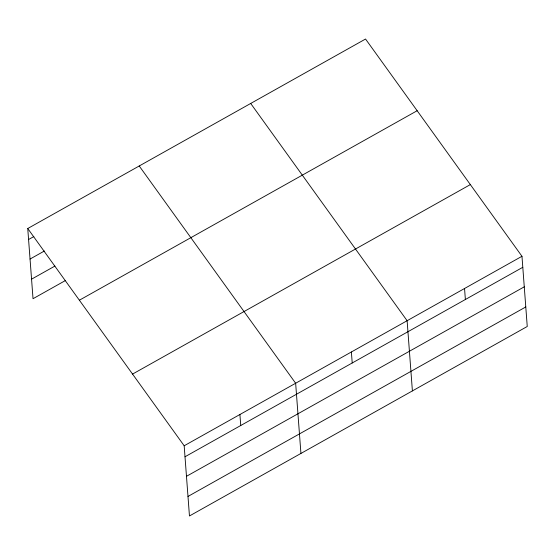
<?xml version="1.0" encoding="UTF-8"?>
<svg xmlns="http://www.w3.org/2000/svg" width="555" height="555" viewBox="0 0 555 555"><rect width="100%" height="100%" fill="white"/><g stroke="black" fill="none" stroke-linecap="round" stroke-linejoin="round"><path stroke-width="0.83" d="M27.75 228.514L365.544 39.03L521.971 256.292L527.25 326.486L189.456 515.97L184.177 445.776L27.75 228.514L33.029 298.708L65.414 280.539M28.576 239.51L33.848 236.555M30.046 259.046L44.358 251.02M31.559 279.172L54.91 266.074M79.372 300.213L417.166 110.722M132.555 374.084L470.349 184.593M184.177 445.776L521.971 256.292M185.002 456.779L522.796 267.295M186.473 476.315L524.267 286.831M187.985 496.441L525.779 306.957M250.694 103.452L407.12 320.721L412.4 390.914M139.222 165.98L295.649 383.248L300.928 453.442M464.549 288.51L465.374 299.506M351.384 351.981L352.217 362.984M239.913 414.516L240.738 425.512"/></g></svg>
